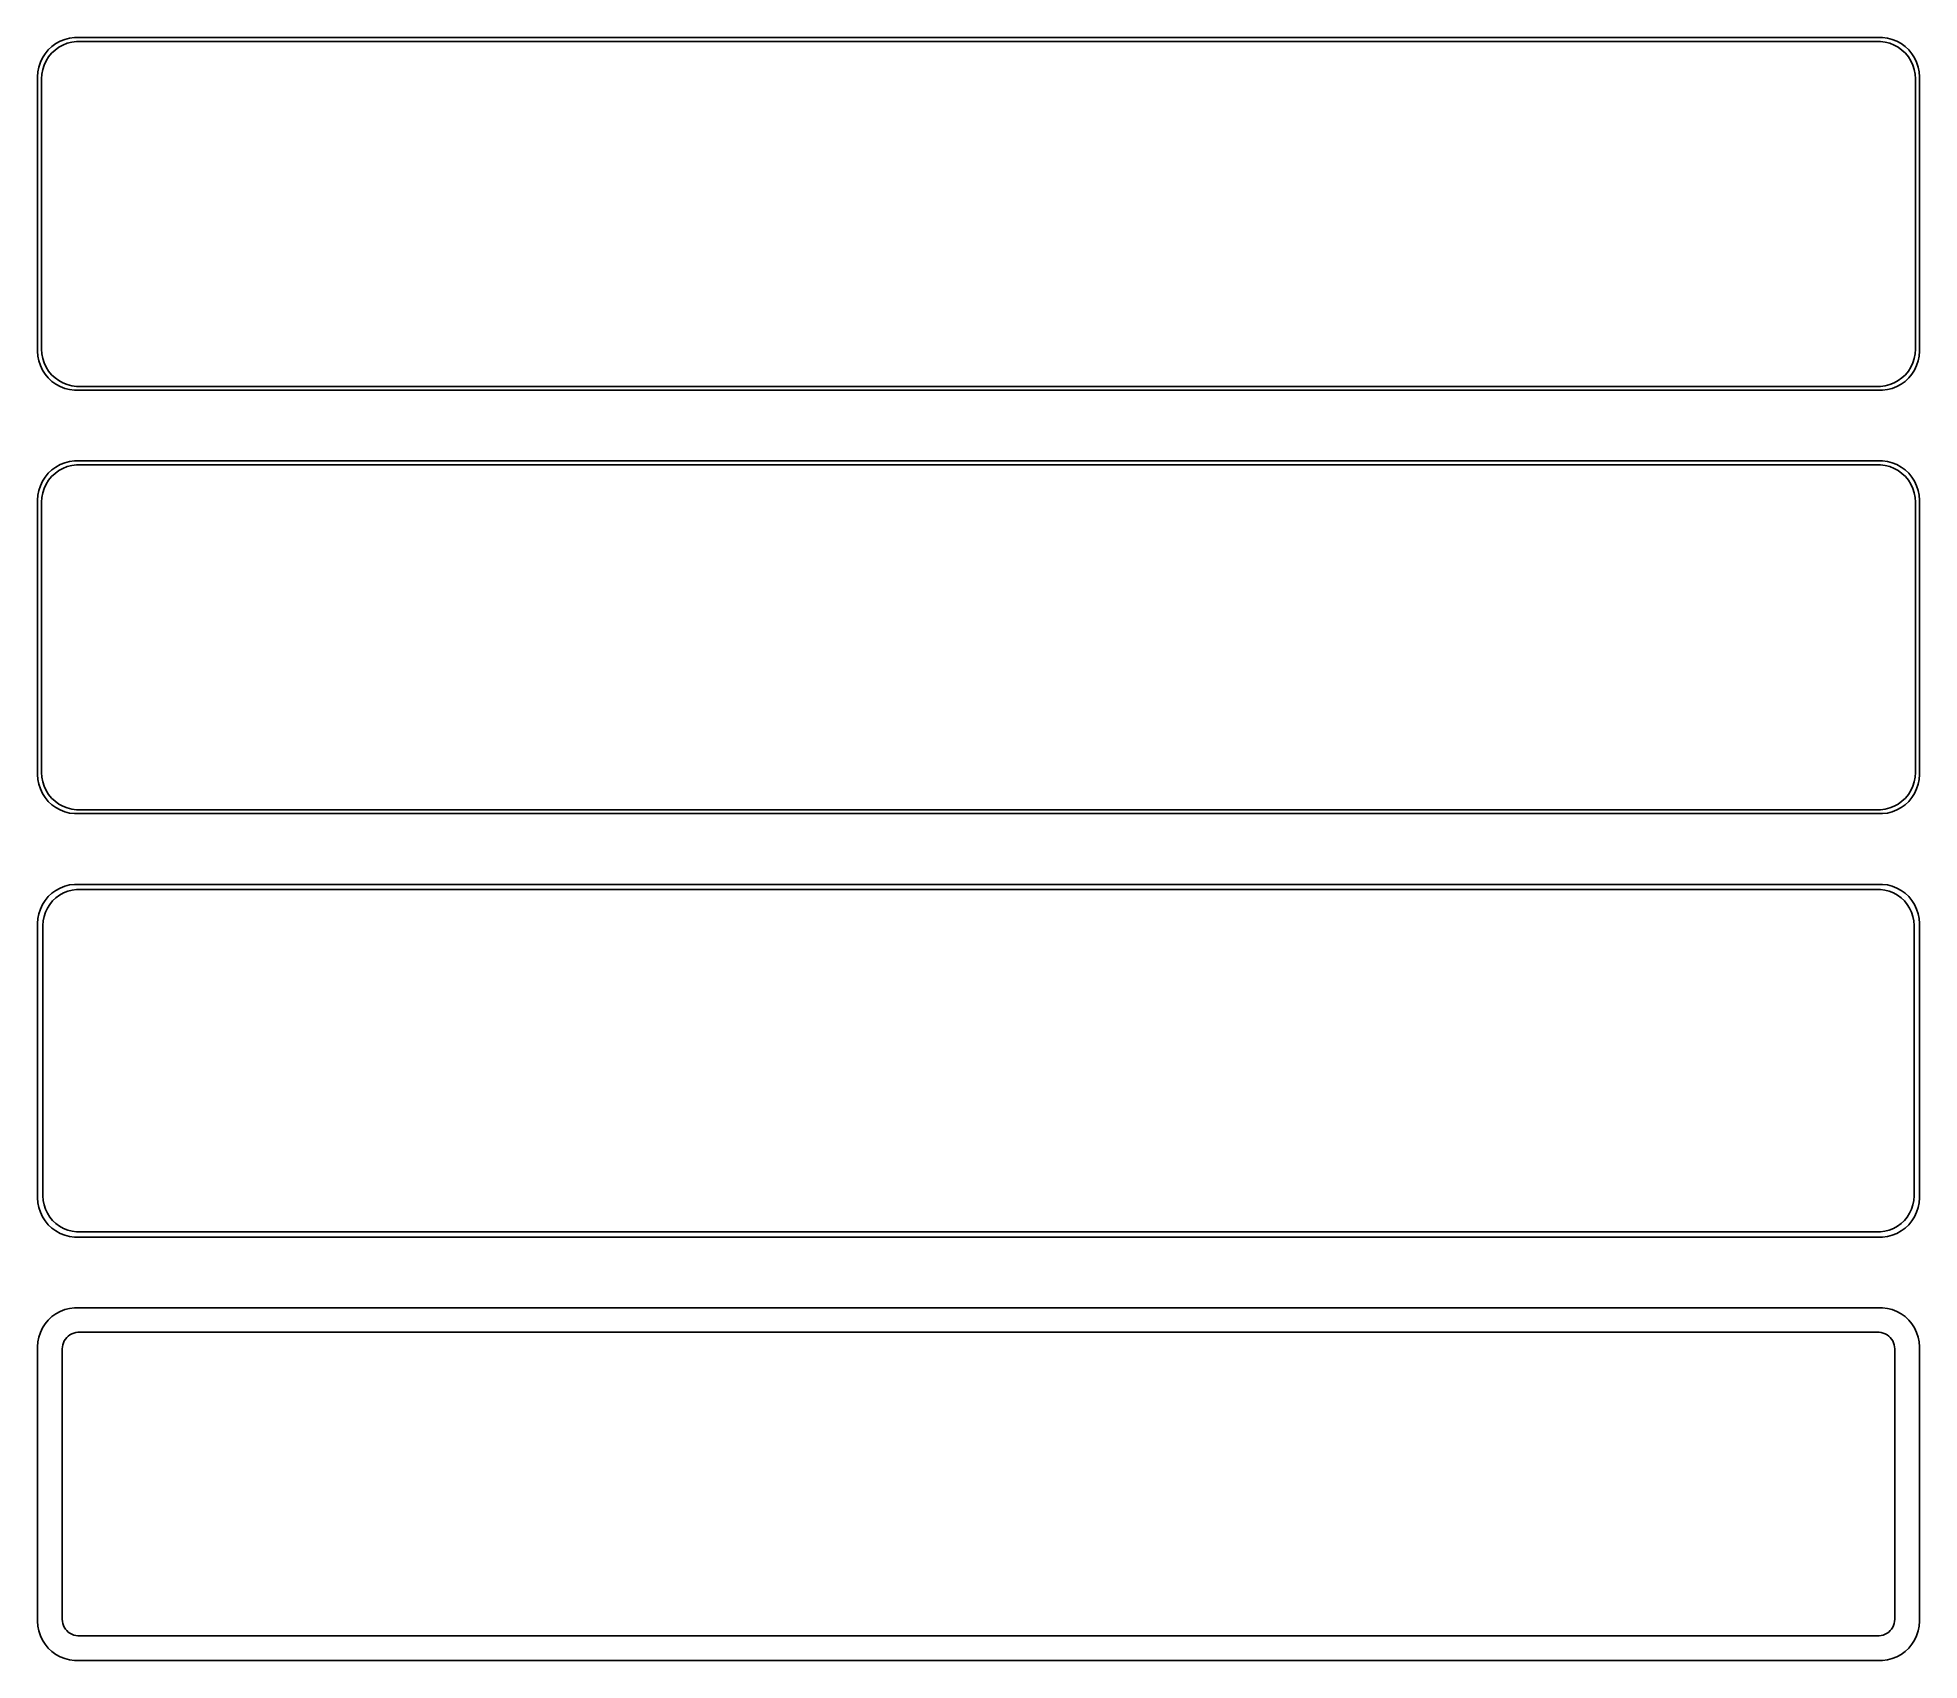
# Model space of a CAD drawing. Header units: metres. Extents: x -120 to 120, y 194 to 400.
import ezdxf

# ---------------------------------------------------------------- set-up
doc = ezdxf.new("R2010")
doc.units = ezdxf.units.M

msp = doc.modelspace()

# ---------------------------------------------------------------- linework, layer by layer
for p, q in [((-119.045, 398.439), (-119.382, 397.909)), ((-118.645, 398.923), (-119.045, 398.439)), ((-118.187, 399.353), (-118.645, 398.923)), ((-118.593, 398.042), (-118.213, 398.502)), ((-118.213, 398.502), (-117.778, 398.91)), ((-117.679, 399.722), (-118.187, 399.353)), ((-117.778, 398.91), (-117.295, 399.261)), ((-117.129, 400.024), (-117.679, 399.722)), ((-117.295, 399.261), (-116.772, 399.548)), ((-116.545, 400.255), (-117.129, 400.024)), ((-116.772, 399.548), (-116.218, 399.768)), ((-115.937, 400.411), (-116.545, 400.255)), ((-116.218, 399.768), (-115.64, 399.916)), ((-115.314, 400.49), (-115.937, 400.411)), ((-115.64, 399.916), (-115.048, 399.991)), ((115.314, 400.49), (-115.314, 400.49)), ((-115.048, 399.991), (115.048, 399.991)), ((115.048, 399.991), (115.64, 399.916)), ((115.937, 400.411), (115.314, 400.49)), ((115.64, 399.916), (116.218, 399.768)), ((116.545, 400.255), (115.937, 400.411)), ((116.218, 399.768), (116.772, 399.548)), ((117.129, 400.024), (116.545, 400.255)), ((116.772, 399.548), (117.295, 399.261)), ((117.679, 399.722), (117.129, 400.024)), ((117.295, 399.261), (117.778, 398.91)), ((118.187, 399.353), (117.679, 399.722)), ((117.778, 398.91), (118.213, 398.502)), ((118.645, 398.923), (118.187, 399.353)), ((118.213, 398.502), (118.593, 398.042)), ((119.045, 398.439), (118.645, 398.923)), ((119.382, 397.909), (119.045, 398.439)), ((-119.961, 396.127), (-120, 395.5)), ((-119.843, 396.743), (-119.961, 396.127)), ((-119.649, 397.341), (-119.843, 396.743)), ((-119.382, 397.909), (-119.649, 397.341)), ((-119.463, 395.845), (-119.351, 396.431)), ((-119.351, 396.431), (-119.166, 396.999)), ((-119.166, 396.999), (-118.912, 397.538)), ((-118.912, 397.538), (-118.593, 398.042)), ((118.593, 398.042), (118.912, 397.538)), ((118.912, 397.538), (119.166, 396.999)), ((119.166, 396.999), (119.351, 396.431)), ((119.351, 396.431), (119.463, 395.845)), ((119.649, 397.341), (119.382, 397.909)), ((119.843, 396.743), (119.649, 397.341)), ((119.961, 396.127), (119.843, 396.743)), ((120, 395.5), (119.961, 396.127)), ((-120, 395.5), (-120, 360.5)), ((-119.5, 395.25), (-119.463, 395.845)), ((-119.5, 360.75), (-119.5, 395.25)), ((119.463, 395.845), (119.5, 395.25)), ((119.5, 395.25), (119.5, 360.75)), ((120, 360.5), (120, 395.5)), ((-120, 360.5), (-119.961, 359.873)), ((-119.463, 360.155), (-119.5, 360.75)), ((-119.351, 359.569), (-119.463, 360.155)), ((119.463, 360.155), (119.351, 359.569)), ((119.5, 360.75), (119.463, 360.155)), ((119.961, 359.873), (120, 360.5)), ((-119.961, 359.873), (-119.843, 359.257)), ((-119.843, 359.257), (-119.649, 358.659)), ((-119.649, 358.659), (-119.382, 358.091)), ((-119.382, 358.091), (-119.045, 357.561)), ((-119.166, 359.001), (-119.351, 359.569)), ((-118.912, 358.462), (-119.166, 359.001)), ((-118.593, 357.958), (-118.912, 358.462)), ((-118.213, 357.498), (-118.593, 357.958)), ((118.593, 357.958), (118.213, 357.498)), ((118.912, 358.462), (118.593, 357.958)), ((119.166, 359.001), (118.912, 358.462)), ((119.045, 357.561), (119.382, 358.091)), ((119.351, 359.569), (119.166, 359.001)), ((119.382, 358.091), (119.649, 358.659)), ((119.649, 358.659), (119.843, 359.257)), ((119.843, 359.257), (119.961, 359.873)), ((-119.045, 357.561), (-118.645, 357.077)), ((-118.645, 357.077), (-118.187, 356.647)), ((-117.778, 357.09), (-118.213, 357.498)), ((-118.187, 356.647), (-117.679, 356.278)), ((-117.295, 356.739), (-117.778, 357.09)), ((-117.679, 356.278), (-117.129, 355.976)), ((-116.772, 356.452), (-117.295, 356.739)), ((-117.129, 355.976), (-116.545, 355.745)), ((-116.218, 356.232), (-116.772, 356.452)), ((-116.545, 355.745), (-115.937, 355.589)), ((-115.64, 356.084), (-116.218, 356.232)), ((-115.937, 355.589), (-115.314, 355.51)), ((-115.048, 356.009), (-115.64, 356.084)), ((-115.314, 355.51), (115.314, 355.51)), ((115.048, 356.009), (-115.048, 356.009)), ((115.64, 356.084), (115.048, 356.009)), ((115.314, 355.51), (115.937, 355.589)), ((116.218, 356.232), (115.64, 356.084)), ((115.937, 355.589), (116.545, 355.745)), ((116.772, 356.452), (116.218, 356.232)), ((116.545, 355.745), (117.129, 355.976)), ((117.295, 356.739), (116.772, 356.452)), ((117.129, 355.976), (117.679, 356.278)), ((117.778, 357.09), (117.295, 356.739)), ((117.679, 356.278), (118.187, 356.647)), ((118.213, 357.498), (117.778, 357.09)), ((118.187, 356.647), (118.645, 357.077)), ((118.645, 357.077), (119.045, 357.561)), ((-117.679, 345.722), (-118.187, 345.353)), ((-117.129, 346.024), (-117.679, 345.722)), ((-116.545, 346.255), (-117.129, 346.024)), ((-116.772, 345.548), (-116.218, 345.768)), ((-115.937, 346.411), (-116.545, 346.255)), ((-116.218, 345.768), (-115.64, 345.916)), ((-115.314, 346.49), (-115.937, 346.411)), ((-115.64, 345.916), (-115.048, 345.991)), ((115.314, 346.49), (-115.314, 346.49)), ((-115.048, 345.991), (115.048, 345.991)), ((115.048, 345.991), (115.64, 345.916)), ((115.937, 346.411), (115.314, 346.49)), ((115.64, 345.916), (116.218, 345.768)), ((116.545, 346.255), (115.937, 346.411)), ((116.218, 345.768), (116.772, 345.548)), ((117.129, 346.024), (116.545, 346.255)), ((117.679, 345.722), (117.129, 346.024)), ((118.187, 345.353), (117.679, 345.722)), ((-119.649, 343.341), (-119.843, 342.743)), ((-119.382, 343.909), (-119.649, 343.341)), ((-119.045, 344.439), (-119.382, 343.909)), ((-119.166, 342.999), (-118.912, 343.538)), ((-118.645, 344.923), (-119.045, 344.439)), ((-118.912, 343.538), (-118.593, 344.042)), ((-118.187, 345.353), (-118.645, 344.923)), ((-118.593, 344.042), (-118.213, 344.502)), ((-118.213, 344.502), (-117.778, 344.91)), ((-117.778, 344.91), (-117.295, 345.261)), ((-117.295, 345.261), (-116.772, 345.548)), ((116.772, 345.548), (117.295, 345.261)), ((117.295, 345.261), (117.778, 344.91)), ((117.778, 344.91), (118.213, 344.502)), ((118.645, 344.923), (118.187, 345.353)), ((118.213, 344.502), (118.593, 344.042)), ((118.593, 344.042), (118.912, 343.538)), ((119.045, 344.439), (118.645, 344.923)), ((118.912, 343.538), (119.166, 342.999)), ((119.382, 343.909), (119.045, 344.439)), ((119.649, 343.341), (119.382, 343.909)), ((119.843, 342.743), (119.649, 343.341)), ((-119.961, 342.127), (-120, 341.5)), ((-120, 341.5), (-120, 306.5)), ((-119.843, 342.743), (-119.961, 342.127)), ((-119.5, 341.25), (-119.463, 341.845)), ((-119.5, 306.75), (-119.5, 341.25)), ((-119.463, 341.845), (-119.351, 342.431)), ((-119.351, 342.431), (-119.166, 342.999)), ((119.166, 342.999), (119.351, 342.431)), ((119.351, 342.431), (119.463, 341.845)), ((119.463, 341.845), (119.5, 341.25)), ((119.5, 341.25), (119.5, 306.75)), ((119.961, 342.127), (119.843, 342.743)), ((120, 341.5), (119.961, 342.127)), ((120, 306.5), (120, 341.5)), ((-120, 306.5), (-119.961, 305.873)), ((-119.961, 305.873), (-119.843, 305.257)), ((-119.843, 305.257), (-119.649, 304.659)), ((-119.463, 306.155), (-119.5, 306.75)), ((-119.351, 305.569), (-119.463, 306.155)), ((-119.166, 305.001), (-119.351, 305.569)), ((-118.912, 304.462), (-119.166, 305.001)), ((119.166, 305.001), (118.912, 304.462)), ((119.351, 305.569), (119.166, 305.001)), ((119.463, 306.155), (119.351, 305.569)), ((119.5, 306.75), (119.463, 306.155)), ((119.649, 304.659), (119.843, 305.257)), ((119.843, 305.257), (119.961, 305.873)), ((119.961, 305.873), (120, 306.5)), ((-119.649, 304.659), (-119.382, 304.091)), ((-119.382, 304.091), (-119.045, 303.561)), ((-119.045, 303.561), (-118.645, 303.077)), ((-118.593, 303.958), (-118.912, 304.462)), ((-118.645, 303.077), (-118.187, 302.647)), ((-118.213, 303.498), (-118.593, 303.958)), ((-117.778, 303.09), (-118.213, 303.498)), ((-118.187, 302.647), (-117.679, 302.278)), ((-117.295, 302.739), (-117.778, 303.09)), ((-116.772, 302.452), (-117.295, 302.739)), ((-116.218, 302.232), (-116.772, 302.452)), ((116.772, 302.452), (116.218, 302.232)), ((117.295, 302.739), (116.772, 302.452)), ((117.778, 303.09), (117.295, 302.739)), ((117.679, 302.278), (118.187, 302.647)), ((118.213, 303.498), (117.778, 303.09)), ((118.187, 302.647), (118.645, 303.077)), ((118.593, 303.958), (118.213, 303.498)), ((118.912, 304.462), (118.593, 303.958)), ((118.645, 303.077), (119.045, 303.561)), ((119.045, 303.561), (119.382, 304.091)), ((119.382, 304.091), (119.649, 304.659)), ((-117.679, 302.278), (-117.129, 301.976)), ((-117.129, 301.976), (-116.545, 301.745)), ((-116.545, 301.745), (-115.937, 301.589)), ((-115.64, 302.084), (-116.218, 302.232)), ((-115.937, 301.589), (-115.314, 301.51)), ((-115.048, 302.009), (-115.64, 302.084)), ((-115.314, 301.51), (115.314, 301.51)), ((115.048, 302.009), (-115.048, 302.009)), ((115.64, 302.084), (115.048, 302.009)), ((115.314, 301.51), (115.937, 301.589)), ((116.218, 302.232), (115.64, 302.084)), ((115.937, 301.589), (116.545, 301.745)), ((116.545, 301.745), (117.129, 301.976)), ((117.129, 301.976), (117.679, 302.278)), ((-119.045, 290.439), (-119.382, 289.909)), ((-118.645, 290.923), (-119.045, 290.439)), ((-118.187, 291.353), (-118.645, 290.923)), ((-117.679, 291.722), (-118.187, 291.353)), ((-118.088, 290.384), (-117.668, 290.778)), ((-117.129, 292.024), (-117.679, 291.722)), ((-117.668, 290.778), (-117.203, 291.116)), ((-117.203, 291.116), (-116.699, 291.393)), ((-116.545, 292.255), (-117.129, 292.024)), ((-116.699, 291.393), (-116.165, 291.604)), ((-115.937, 292.411), (-116.545, 292.255)), ((-116.165, 291.604), (-115.608, 291.747)), ((-115.314, 292.49), (-115.937, 292.411)), ((-115.608, 291.747), (-115.037, 291.819)), ((115.314, 292.49), (-115.314, 292.49)), ((-115.037, 291.819), (115.037, 291.819)), ((115.037, 291.819), (115.608, 291.747)), ((115.937, 292.411), (115.314, 292.49)), ((115.608, 291.747), (116.165, 291.604)), ((116.545, 292.255), (115.937, 292.411)), ((116.165, 291.604), (116.699, 291.393)), ((117.129, 292.024), (116.545, 292.255)), ((116.699, 291.393), (117.203, 291.116)), ((117.679, 291.722), (117.129, 292.024)), ((117.203, 291.116), (117.668, 290.778)), ((117.668, 290.778), (118.088, 290.384)), ((118.187, 291.353), (117.679, 291.722)), ((118.645, 290.923), (118.187, 291.353)), ((119.045, 290.439), (118.645, 290.923)), ((119.382, 289.909), (119.045, 290.439)), ((-119.961, 288.127), (-120, 287.5)), ((-119.843, 288.743), (-119.961, 288.127)), ((-119.649, 289.341), (-119.843, 288.743)), ((-119.382, 289.909), (-119.649, 289.341)), ((-119.292, 287.824), (-119.185, 288.389)), ((-119.185, 288.389), (-119.007, 288.935)), ((-119.007, 288.935), (-118.762, 289.456)), ((-118.762, 289.456), (-118.454, 289.941)), ((-118.454, 289.941), (-118.088, 290.384)), ((118.088, 290.384), (118.454, 289.941)), ((118.454, 289.941), (118.762, 289.456)), ((118.762, 289.456), (119.007, 288.935)), ((119.007, 288.935), (119.185, 288.389)), ((119.185, 288.389), (119.292, 287.824)), ((119.649, 289.341), (119.382, 289.909)), ((119.843, 288.743), (119.649, 289.341)), ((119.961, 288.127), (119.843, 288.743)), ((120, 287.5), (119.961, 288.127)), ((-120, 287.5), (-120, 252.5)), ((-119.328, 287.25), (-119.292, 287.824)), ((-119.328, 252.75), (-119.328, 287.25)), ((119.292, 287.824), (119.328, 287.25)), ((119.328, 287.25), (119.328, 252.75)), ((120, 252.5), (120, 287.5)), ((-120, 252.5), (-119.961, 251.873)), ((-119.292, 252.176), (-119.328, 252.75)), ((-119.185, 251.611), (-119.292, 252.176)), ((119.292, 252.176), (119.185, 251.611)), ((119.328, 252.75), (119.292, 252.176)), ((119.961, 251.873), (120, 252.5)), ((-119.961, 251.873), (-119.843, 251.257)), ((-119.843, 251.257), (-119.649, 250.659)), ((-119.649, 250.659), (-119.382, 250.091)), ((-119.382, 250.091), (-119.045, 249.561)), ((-119.007, 251.065), (-119.185, 251.611)), ((-118.762, 250.544), (-119.007, 251.065)), ((-118.454, 250.059), (-118.762, 250.544)), ((-118.088, 249.616), (-118.454, 250.059)), ((-117.668, 249.222), (-118.088, 249.616)), ((118.088, 249.616), (117.668, 249.222)), ((118.454, 250.059), (118.088, 249.616)), ((118.762, 250.544), (118.454, 250.059)), ((119.007, 251.065), (118.762, 250.544)), ((119.185, 251.611), (119.007, 251.065)), ((119.045, 249.561), (119.382, 250.091)), ((119.382, 250.091), (119.649, 250.659)), ((119.649, 250.659), (119.843, 251.257)), ((119.843, 251.257), (119.961, 251.873)), ((-119.045, 249.561), (-118.645, 249.077)), ((-118.645, 249.077), (-118.187, 248.647)), ((-118.187, 248.647), (-117.679, 248.278)), ((-117.679, 248.278), (-117.129, 247.976)), ((-117.203, 248.884), (-117.668, 249.222)), ((-116.699, 248.607), (-117.203, 248.884)), ((-117.129, 247.976), (-116.545, 247.745)), ((-116.165, 248.396), (-116.699, 248.607)), ((-116.545, 247.745), (-115.937, 247.589)), ((-115.608, 248.253), (-116.165, 248.396)), ((-115.937, 247.589), (-115.314, 247.51)), ((-115.037, 248.181), (-115.608, 248.253)), ((-115.314, 247.51), (115.314, 247.51)), ((115.037, 248.181), (-115.037, 248.181)), ((115.608, 248.253), (115.037, 248.181)), ((115.314, 247.51), (115.937, 247.589)), ((116.165, 248.396), (115.608, 248.253)), ((115.937, 247.589), (116.545, 247.745)), ((116.699, 248.607), (116.165, 248.396)), ((116.545, 247.745), (117.129, 247.976)), ((117.203, 248.884), (116.699, 248.607)), ((117.129, 247.976), (117.679, 248.278)), ((117.668, 249.222), (117.203, 248.884)), ((117.679, 248.278), (118.187, 248.647)), ((118.187, 248.647), (118.645, 249.077)), ((118.645, 249.077), (119.045, 249.561)), ((-117.679, 237.722), (-118.187, 237.353)), ((-117.129, 238.024), (-117.679, 237.722)), ((-116.545, 238.255), (-117.129, 238.024)), ((-115.937, 238.411), (-116.545, 238.255)), ((-115.314, 238.49), (-115.937, 238.411)), ((115.314, 238.49), (-115.314, 238.49)), ((115.937, 238.411), (115.314, 238.49)), ((116.545, 238.255), (115.937, 238.411)), ((117.129, 238.024), (116.545, 238.255)), ((117.679, 237.722), (117.129, 238.024)), ((118.187, 237.353), (117.679, 237.722)), ((-119.649, 235.341), (-119.843, 234.743)), ((-119.382, 235.909), (-119.649, 235.341)), ((-119.045, 236.439), (-119.382, 235.909)), ((-118.645, 236.923), (-119.045, 236.439)), ((-118.187, 237.353), (-118.645, 236.923)), ((-115.648, 235.159), (-115.402, 235.256)), ((-115.402, 235.256), (-115.145, 235.322)), ((-115.145, 235.322), (-114.882, 235.355)), ((-114.882, 235.355), (114.882, 235.355)), ((114.882, 235.355), (115.145, 235.322)), ((115.145, 235.322), (115.402, 235.256)), ((115.402, 235.256), (115.648, 235.159)), ((118.645, 236.923), (118.187, 237.353)), ((119.045, 236.439), (118.645, 236.923)), ((119.382, 235.909), (119.045, 236.439)), ((119.649, 235.341), (119.382, 235.909)), ((119.843, 234.743), (119.649, 235.341)), ((-119.961, 234.127), (-120, 233.5)), ((-120, 233.5), (-120, 198.5)), ((-119.843, 234.743), (-119.961, 234.127)), ((-116.86, 233.25), (-116.843, 233.514)), ((-116.86, 198.75), (-116.86, 233.25)), ((-116.843, 233.514), (-116.793, 233.775)), ((-116.793, 233.775), (-116.711, 234.027)), ((-116.711, 234.027), (-116.599, 234.266)), ((-116.599, 234.266), (-116.457, 234.49)), ((-116.457, 234.49), (-116.288, 234.694)), ((-116.288, 234.694), (-116.095, 234.875)), ((-116.095, 234.875), (-115.88, 235.031)), ((-115.88, 235.031), (-115.648, 235.159)), ((115.648, 235.159), (115.88, 235.031)), ((115.88, 235.031), (116.095, 234.875)), ((116.095, 234.875), (116.288, 234.694)), ((116.288, 234.694), (116.457, 234.49)), ((116.457, 234.49), (116.599, 234.266)), ((116.599, 234.266), (116.711, 234.027)), ((116.711, 234.027), (116.793, 233.775)), ((116.793, 233.775), (116.843, 233.514)), ((116.843, 233.514), (116.86, 233.25)), ((116.86, 233.25), (116.86, 198.75)), ((119.961, 234.127), (119.843, 234.743)), ((120, 233.5), (119.961, 234.127)), ((120, 198.5), (120, 233.5)), ((-120, 198.5), (-119.961, 197.873)), ((-119.961, 197.873), (-119.843, 197.257)), ((-119.843, 197.257), (-119.649, 196.659)), ((-116.843, 198.486), (-116.86, 198.75)), ((-116.793, 198.225), (-116.843, 198.486)), ((-116.711, 197.973), (-116.793, 198.225)), ((-116.599, 197.734), (-116.711, 197.973)), ((-116.457, 197.51), (-116.599, 197.734)), ((-116.288, 197.306), (-116.457, 197.51)), ((-116.095, 197.125), (-116.288, 197.306)), ((-115.88, 196.969), (-116.095, 197.125)), ((-115.648, 196.841), (-115.88, 196.969)), ((-115.402, 196.744), (-115.648, 196.841)), ((115.648, 196.841), (115.402, 196.744)), ((115.88, 196.969), (115.648, 196.841)), ((116.095, 197.125), (115.88, 196.969)), ((116.288, 197.306), (116.095, 197.125)), ((116.457, 197.51), (116.288, 197.306)), ((116.599, 197.734), (116.457, 197.51)), ((116.711, 197.973), (116.599, 197.734)), ((116.793, 198.225), (116.711, 197.973)), ((116.843, 198.486), (116.793, 198.225)), ((116.86, 198.75), (116.843, 198.486)), ((119.649, 196.659), (119.843, 197.257)), ((119.843, 197.257), (119.961, 197.873)), ((119.961, 197.873), (120, 198.5)), ((-119.649, 196.659), (-119.382, 196.091)), ((-119.382, 196.091), (-119.045, 195.561)), ((-119.045, 195.561), (-118.645, 195.077)), ((-118.645, 195.077), (-118.187, 194.647)), ((-118.187, 194.647), (-117.679, 194.278)), ((-115.145, 196.678), (-115.402, 196.744)), ((-114.882, 196.645), (-115.145, 196.678)), ((114.882, 196.645), (-114.882, 196.645)), ((115.145, 196.678), (114.882, 196.645)), ((115.402, 196.744), (115.145, 196.678)), ((117.679, 194.278), (118.187, 194.647)), ((118.187, 194.647), (118.645, 195.077)), ((118.645, 195.077), (119.045, 195.561)), ((119.045, 195.561), (119.382, 196.091)), ((119.382, 196.091), (119.649, 196.659)), ((-117.679, 194.278), (-117.129, 193.976)), ((-117.129, 193.976), (-116.545, 193.745)), ((-116.545, 193.745), (-115.937, 193.589)), ((-115.937, 193.589), (-115.314, 193.51)), ((-115.314, 193.51), (115.314, 193.51)), ((115.314, 193.51), (115.937, 193.589)), ((115.937, 193.589), (116.545, 193.745)), ((116.545, 193.745), (117.129, 193.976)), ((117.129, 193.976), (117.679, 194.278))]:
    msp.add_line(p, q)

doc.saveas('drawing.dxf')
